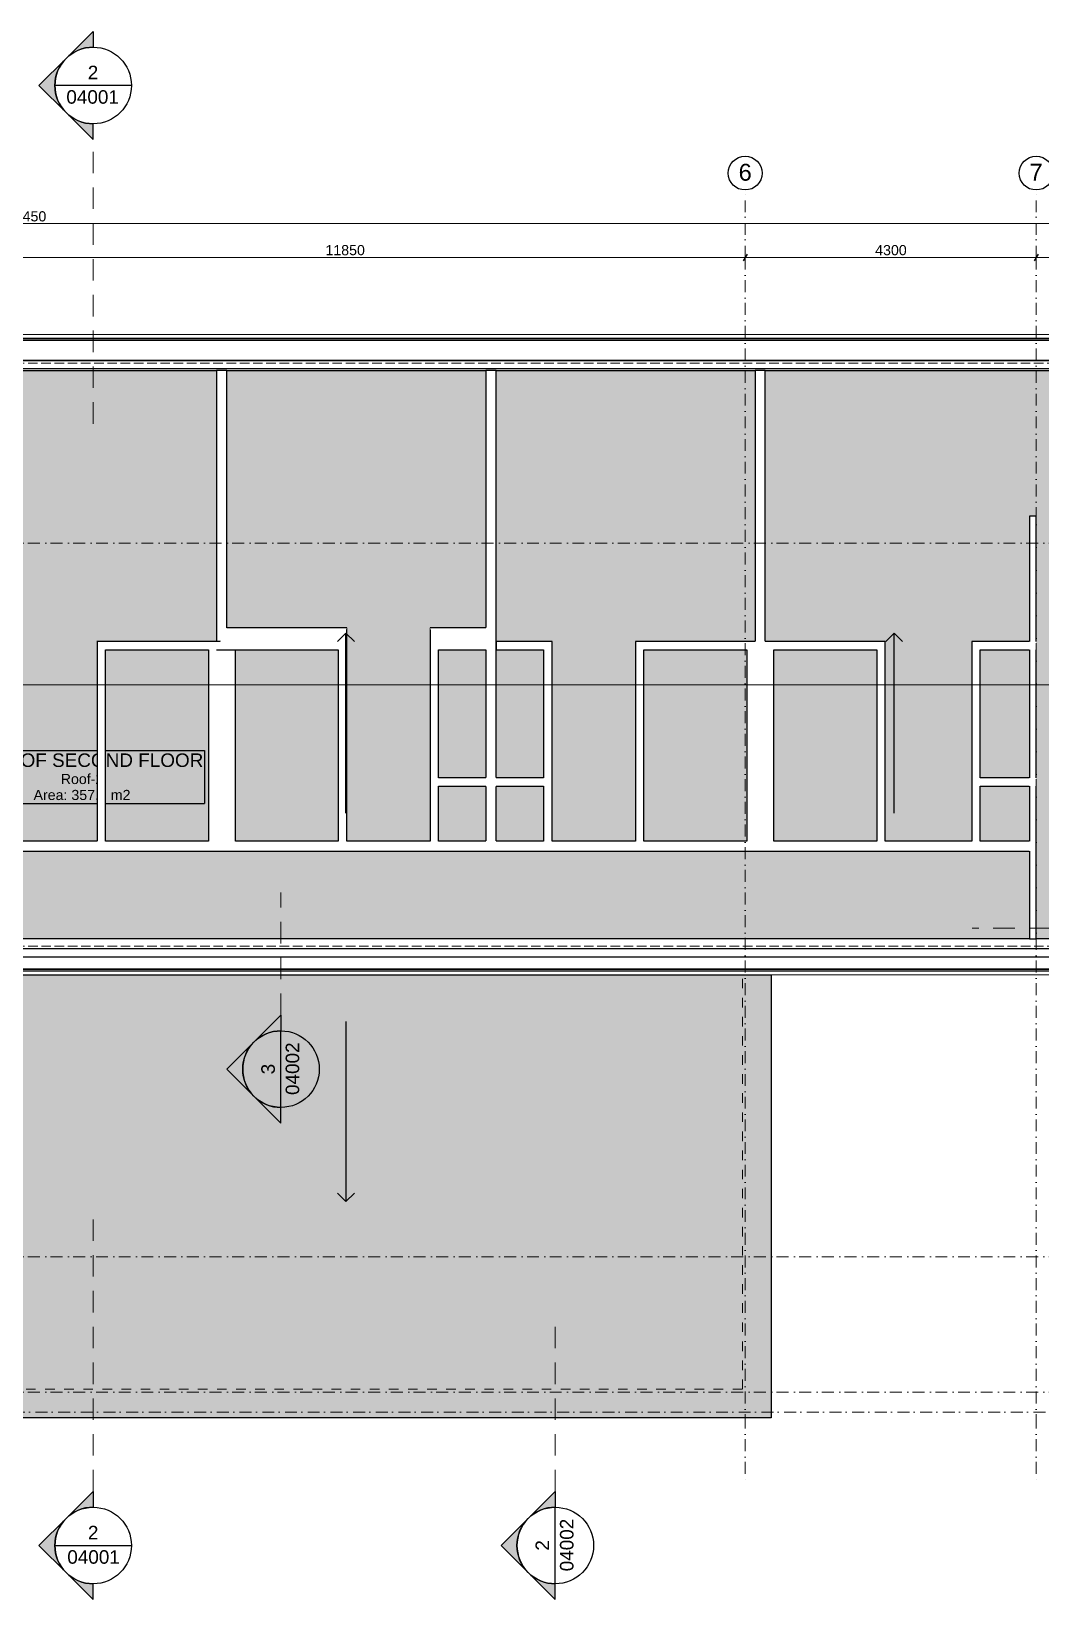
# Model space of a CAD drawing. Header units: millimetres. Extents: x -6231 to 41555, y -4611 to 21681.
# Drawn here: x 17501 to 32416, y -3069 to 20115 of the extents above; entities that cross this region are included whole.
import ezdxf
from ezdxf.enums import TextEntityAlignment as Align

# ---------------------------------------------------------------- set-up
doc = ezdxf.new("R2010")
doc.units = ezdxf.units.MM
doc.header["$MEASUREMENT"] = 0
for name, pattern in [('Dashed', [282.222223, 141.111112, -141.111112]), ('Dot & Dashed', [335.138881, 176.388884, -88.194442, 0, -70.555556]), ('Hidden Line', [195.611112, 141.111112, -54.5]), ('Long Dashed', [529.166651, 317.499995, -211.666656]), ('Wipeout_Contour', [1000, 0, -1000])]:
    doc.linetypes.add(name, pattern=pattern)
for name, color, linetype in [('A-Ee_40_20-M_GeneralFFAndEInternalFixed', 7, 'Continuous'), ('A-Zz_20_10_90-T_TextRoof', 7, 'Continuous'), ('A-Zz_60_50_80-P_MarkerSection', 7, 'Continuous'), ('A-Zz_60_50_80-P_MarkerSectionStairs', 7, 'Continuous'), ('NewA-Ee_25_10-M_WallsExternal', 7, 'Continuous'), ('NewA-Ee_25_10-M_WallsInternal', 7, 'Continuous'), ('NewA-Ee_30_10-M_Roofs', 7, 'Continuous'), ('NewA-SL-M_SpacesExternal', 7, 'Continuous'), ('NewA-Zz_20_20-D_DimensionGrid', 7, 'Continuous'), ('NewA-Zz_35_40_80-M_GridStructural', 7, 'Continuous'), ('NewA-Zz_60_50_90-P_VoidOpening', 7, 'Continuous')]:
    doc.layers.add(name, color=color, linetype=linetype)
doc.styles.add('GENERATED_STYLE_1', font='')
doc.styles.get('GENERATED_STYLE_1').set_extended_font_data('Arial')
doc.dimstyles.new('GENERATED_STYLE__2', dxfattribs={"dimtxt": 150, "dimasz": 76, "dimexe": 0.18, "dimexo": 300, "dimgap": 0.09, "dimtad": 1, "dimtih": 1, "dimtoh": 1, "dimdec": 0, "dimzin": 0, "dimdsep": 46, "dimtxsty": 'GENERATED_STYLE_1', "dimblk": 'ARROWHEAD_2', "dimblk1": 'ARROWHEAD_2', "dimblk2": 'ARROWHEAD_2', "dimcen": 0.09, "dimclrd": 6, "dimclre": 6, "dimclrt": 7, "dimazin": 0, "dimtfac": 1, "dimtdec": 4, "dimtmove": 0, "dimatfit": 3, "dimfxl": 0, "dimtolj": 1, "dimtzin": 0, "dimarcsym": 0})

# ---------------------------------------------------------------- blocks, each defined once
blk = doc.blocks.new('ROOF OF SECOND FLOOR_Roof-2_1_1', base_point=(18250, 9133))
at = {"layer": 'NewA-SL-M_SpacesExternal', "color": 253, "linetype": 'Continuous', "lineweight": 13}
for p, q in [((35233, 15633), (-383, 15633)), ((6033, 6167), (35233, 6167))]:
    blk.add_line(p, q, dxfattribs=at)
at = {"layer": 'NewA-SL-M_SpacesExternal', "linetype": 'Continuous'}
for p, q in [((16439, 9486), (20060, 9486)), ((20060, 9486), (20060, 9172)), ((20060, 9172), (20060, 8936)), ((20060, 8936), (20060, 8701)), ((16439, 8701), (20060, 8701))]:
    blk.add_line(p, q, dxfattribs=at)
at = {"layer": 'NewA-SL-M_SpacesExternal', "color": 5, "lineweight": 70, "style": 'GENERATED_STYLE_1'}
for tag, height, p in [('ROOM_NAME', 200, (18250, 9441)), ('ROOM_NUMBER', 150, (18250, 9138)), ('adj_text', 150, (18250, 8902))]:
    blk.add_attdef(tag, text='', height=height, dxfattribs=at).set_placement(p, align=Align.TOP_CENTER)
blk = doc.blocks.new('Wall_1_1', base_point=(0, 15250))
at = {"color": 254, "linetype": 'Wipeout_Contour', "lineweight": 0, "ltscale": 105923.604133}
blk.add_wipeout([(150, 15100), (34700, 15100), (34716, 15116), (134, 15116)], dxfattribs=at).dxf.layer = 'NewA-Ee_25_10-M_WallsExternal'
at = {"color": 254, "linetype": 'Wipeout_Contour', "lineweight": 0, "ltscale": 106108.098113}
blk.add_wipeout([(134, 15116), (34716, 15116), (34780, 15180), (70, 15180)], dxfattribs=at).dxf.layer = 'NewA-Ee_25_10-M_WallsExternal'
at = {"color": 254, "linetype": 'Wipeout_Contour', "lineweight": 0, "ltscale": 106417.647452}
blk.add_wipeout([(70, 15180), (34780, 15180), (34850, 15250), (0, 15250)], dxfattribs=at).dxf.layer = 'NewA-Ee_25_10-M_WallsExternal'
at = {"layer": 'NewA-Ee_25_10-M_WallsExternal', "linetype": 'Continuous', "flags": 128}
blk.add_lwpolyline([(150, 15100), (34700, 15100)], dxfattribs=at)
at = {"color": 254, "linetype": 'Wipeout_Contour', "lineweight": 0, "ltscale": 107278.940045}
blk.add_wipeout([(0, 15250), (34850, 15250), (35150, 15550), (-300, 15550)], dxfattribs=at).dxf.layer = 'NewA-Ee_25_10-M_WallsExternal'
at = {"color": 254, "linetype": 'Wipeout_Contour', "lineweight": 0, "ltscale": 108046.669458}
blk.add_wipeout([(-305, 15555), (35155, 15555), (35175, 15575), (-325, 15575)], dxfattribs=at).dxf.layer = 'NewA-Ee_25_10-M_WallsExternal'
at = {"layer": 'NewA-Ee_25_10-M_WallsExternal', "linetype": 'Continuous'}
for p, q in [((-305, 15555), (35155, 15555)), ((-300, 15550), (35150, 15550))]:
    blk.add_line(p, q, dxfattribs=at)
at = {"layer": 'NewA-Ee_25_10-M_WallsExternal', "linetype": 'Continuous', "flags": 128}
blk.add_lwpolyline([(35175, 15575), (-325, 15575)], dxfattribs=at)
blk = doc.blocks.new('Wall_4_1', base_point=(34850, 6550))
at = {"color": 254, "linetype": 'Wipeout_Contour', "lineweight": 0, "ltscale": 88038.710944}
blk.add_wipeout([(5516, 6684), (34716, 6684), (34700, 6700), (5516, 6700)], dxfattribs=at).dxf.layer = 'NewA-Ee_25_10-M_WallsExternal'
at = {"color": 254, "linetype": 'Wipeout_Contour', "lineweight": 0, "ltscale": 88121.94905}
blk.add_wipeout([(5580, 6620), (34780, 6620), (34716, 6684), (5580, 6684)], dxfattribs=at).dxf.layer = 'NewA-Ee_25_10-M_WallsExternal'
at = {"color": 254, "linetype": 'Wipeout_Contour', "lineweight": 0, "ltscale": 88217.434659}
blk.add_wipeout([(5650, 6550), (34850, 6550), (34780, 6620), (5650, 6620)], dxfattribs=at).dxf.layer = 'NewA-Ee_25_10-M_WallsExternal'
at = {"layer": 'NewA-Ee_25_10-M_WallsExternal', "linetype": 'Continuous', "flags": 128}
blk.add_lwpolyline([(34700, 6700), (5500, 6700)], dxfattribs=at)
at = {"color": 254, "linetype": 'Wipeout_Contour', "lineweight": 0, "ltscale": 88673.26166}
blk.add_wipeout([(5975, 6250), (35150, 6250), (34850, 6550), (5975, 6550)], dxfattribs=at).dxf.layer = 'NewA-Ee_25_10-M_WallsExternal'
at = {"color": 254, "linetype": 'Wipeout_Contour', "lineweight": 0, "ltscale": 88697.733038}
blk.add_wipeout([(5975, 6225), (35175, 6225), (35155, 6245), (5975, 6245)], dxfattribs=at).dxf.layer = 'NewA-Ee_25_10-M_WallsExternal'
at = {"layer": 'NewA-Ee_25_10-M_WallsExternal', "linetype": 'Continuous'}
for p, q in [((35150, 6250), (5955, 6250)), ((35155, 6245), (5975, 6245))]:
    blk.add_line(p, q, dxfattribs=at)
at = {"layer": 'NewA-Ee_25_10-M_WallsExternal', "linetype": 'Continuous', "flags": 128}
blk.add_lwpolyline([(5975, 6225), (35175, 6225)], dxfattribs=at)
blk = doc.blocks.new('Wall_5_1', base_point=(0, 15250))
at = {"color": 254, "linetype": 'Wipeout_Contour', "lineweight": 0, "ltscale": 107001.858473}
blk.add_wipeout([(0, 15250), (34850, 15250), (34850, 15550), (0, 15550)], dxfattribs=at).dxf.layer = 'NewA-Ee_25_10-M_WallsExternal'
at = {"layer": 'NewA-Ee_25_10-M_WallsExternal', "linetype": 'Continuous', "flags": 128}
blk.add_lwpolyline([(0, 15250), (34850, 15250)], dxfattribs=at)
at = {"color": 254, "linetype": 'Wipeout_Contour', "lineweight": 0, "ltscale": 107464.894087}
blk.add_wipeout([(0, 15555), (34850, 15555), (34850, 15575), (0, 15575)], dxfattribs=at).dxf.layer = 'NewA-Ee_25_10-M_WallsExternal'
at = {"layer": 'NewA-Ee_25_10-M_WallsExternal', "linetype": 'Continuous'}
for p, q in [((0, 15555), (34850, 15555)), ((0, 15550), (34850, 15550))]:
    blk.add_line(p, q, dxfattribs=at)
at = {"layer": 'NewA-Ee_25_10-M_WallsExternal', "linetype": 'Continuous', "flags": 128}
blk.add_lwpolyline([(34850, 15575), (0, 15575)], dxfattribs=at)
blk = doc.blocks.new('Wall_7_1', base_point=(34850, 6550))
at = {"color": 254, "linetype": 'Wipeout_Contour', "lineweight": 0, "ltscale": 87940.978713}
blk.add_wipeout([(34850, 6550), (5650, 6550), (5650, 6250), (34850, 6250)], dxfattribs=at).dxf.layer = 'NewA-Ee_25_10-M_WallsExternal'
at = {"layer": 'NewA-Ee_25_10-M_WallsExternal', "linetype": 'Continuous', "flags": 128}
blk.add_lwpolyline([(34850, 6550), (5650, 6550)], dxfattribs=at)
at = {"color": 254, "linetype": 'Wipeout_Contour', "lineweight": 0, "ltscale": 87634.693812}
blk.add_wipeout([(34850, 6245), (5650, 6245), (5650, 6225), (34850, 6225)], dxfattribs=at).dxf.layer = 'NewA-Ee_25_10-M_WallsExternal'
at = {"layer": 'NewA-Ee_25_10-M_WallsExternal', "linetype": 'Continuous'}
for p, q in [((34850, 6250), (5650, 6250)), ((34850, 6245), (5650, 6245))]:
    blk.add_line(p, q, dxfattribs=at)
at = {"layer": 'NewA-Ee_25_10-M_WallsExternal', "linetype": 'Continuous', "flags": 128}
blk.add_lwpolyline([(5975, 6225), (34850, 6225)], dxfattribs=at)
blk = doc.blocks.new('Wall_17_1', base_point=(28197, 15100))
at = {"color": 254, "linetype": 'Wipeout_Contour', "lineweight": 0, "ltscale": 124846.516655}
blk.add_wipeout([(28197, 15100), (28197, 11096), (28347, 11096), (28347, 15100)], dxfattribs=at).dxf.layer = 'NewA-Ee_25_10-M_WallsInternal'
at = {"layer": 'NewA-Ee_25_10-M_WallsInternal', "linetype": 'Continuous', "flags": 128}
for points in [[(28197, 15100), (28197, 11096)], [(28347, 15100), (28197, 15100)], [(28347, 11096), (28347, 15100)]]:
    blk.add_lwpolyline(points, dxfattribs=at)
blk = doc.blocks.new('Wall_18_1', base_point=(24219, 15100))
at = {"color": 254, "linetype": 'Wipeout_Contour', "lineweight": 0, "ltscale": 110793.516994}
blk.add_wipeout([(24219, 11298), (24369, 11298), (24369, 15100), (24219, 15100)], dxfattribs=at).dxf.layer = 'NewA-Ee_25_10-M_WallsInternal'
at = {"color": 254, "linetype": 'Wipeout_Contour', "lineweight": 0, "ltscale": 105185.795512}
blk.add_wipeout([(24219, 9081), (24369, 9081), (24369, 10973), (24219, 10973)], dxfattribs=at).dxf.layer = 'NewA-Ee_25_10-M_WallsInternal'
at = {"color": 254, "linetype": 'Wipeout_Contour', "lineweight": 0, "ltscale": 103031.058949}
blk.add_wipeout([(24219, 8145), (24369, 8145), (24369, 8956), (24219, 8956)], dxfattribs=at).dxf.layer = 'NewA-Ee_25_10-M_WallsInternal'
at = {"layer": 'NewA-Ee_25_10-M_WallsInternal', "linetype": 'Continuous', "flags": 128}
for points in [[(24219, 15100), (24219, 11298)], [(24369, 15100), (24219, 15100)], [(24369, 11298), (24369, 15100)], [(24219, 10973), (24219, 9081)], [(24369, 9081), (24369, 10973)], [(24219, 8956), (24219, 8145)], [(24369, 8145), (24369, 8956)]]:
    blk.add_lwpolyline(points, dxfattribs=at)
blk = doc.blocks.new('Wall_19_1', base_point=(20239, 15100))
at = {"color": 254, "linetype": 'Wipeout_Contour', "lineweight": 0, "ltscale": 96954.514299}
blk.add_wipeout([(20239, 15100), (20239, 10973), (20389, 11298), (20389, 15100)], dxfattribs=at).dxf.layer = 'NewA-Ee_25_10-M_WallsInternal'
at = {"layer": 'NewA-Ee_25_10-M_WallsInternal', "linetype": 'Continuous', "flags": 128}
for points in [[(20239, 15100), (20239, 10973)], [(20389, 15100), (20239, 15100)], [(20389, 11298), (20389, 15100)]]:
    blk.add_lwpolyline(points, dxfattribs=at)
blk = doc.blocks.new('Wall_23_1', base_point=(3974, 7995))
at = {"color": 254, "linetype": 'Wipeout_Contour', "lineweight": 0, "ltscale": 84546.416889}
blk.add_wipeout([(3974, 7995), (32250, 7995), (32250, 8145), (4124, 8145)], dxfattribs=at).dxf.layer = 'NewA-Ee_25_10-M_WallsInternal'
at = {"layer": 'NewA-Ee_25_10-M_WallsInternal', "linetype": 'Continuous', "flags": 128}
for points in [[(18471, 8145), (17238, 8145)], [(20117, 8145), (18596, 8145)], [(22037, 8145), (20517, 8145)], [(23393, 8145), (22162, 8145)], [(24219, 8145), (23518, 8145)], [(25071, 8145), (24369, 8145)], [(26429, 8145), (25196, 8145)], [(28074, 8145), (26554, 8145)], [(29995, 8145), (28474, 8145)], [(31398, 8145), (30120, 8145)], [(32250, 8145), (31523, 8145)], [(3974, 7995), (32250, 7995)]]:
    blk.add_lwpolyline(points, dxfattribs=at)
blk = doc.blocks.new('Wall_24_1', base_point=(32350, 11096))
at = {"color": 254, "linetype": 'Wipeout_Contour', "lineweight": 0, "ltscale": 134848.549989}
blk.add_wipeout([(31398, 11096), (31523, 10971), (32250, 10971), (32250, 11096)], dxfattribs=at).dxf.layer = 'NewA-Ee_25_10-M_WallsInternal'
at = {"layer": 'NewA-Ee_25_10-M_WallsInternal', "linetype": 'Continuous', "flags": 128}
for points in [[(32250, 11096), (31398, 11096)], [(31523, 10971), (32250, 10971)]]:
    blk.add_lwpolyline(points, dxfattribs=at)
blk = doc.blocks.new('Wall_25_1', base_point=(30120, 11096))
at = {"color": 254, "linetype": 'Wipeout_Contour', "lineweight": 0, "ltscale": 121432.59203}
blk.add_wipeout([(30120, 11096), (26429, 11096), (26554, 10971), (29995, 10971)], dxfattribs=at).dxf.layer = 'NewA-Ee_25_10-M_WallsInternal'
at = {"layer": 'NewA-Ee_25_10-M_WallsInternal', "linetype": 'Continuous', "flags": 128}
for points in [[(28197, 11096), (26429, 11096)], [(26554, 10971), (28074, 10971)], [(30120, 11096), (28347, 11096)], [(28474, 10971), (29995, 10971)]]:
    blk.add_lwpolyline(points, dxfattribs=at)
blk = doc.blocks.new('Wall_26_1', base_point=(25196, 11096))
at = {"color": 254, "linetype": 'Wipeout_Contour', "lineweight": 0, "ltscale": 108398.469222}
blk.add_wipeout([(25196, 11096), (24369, 11096), (24369, 10971), (25071, 10971)], dxfattribs=at).dxf.layer = 'NewA-Ee_25_10-M_WallsInternal'
at = {"layer": 'NewA-Ee_25_10-M_WallsInternal', "linetype": 'Continuous', "flags": 128}
for points in [[(25196, 11096), (24369, 11096)], [(24369, 11096), (24369, 10971)], [(24369, 10971), (25071, 10971)]]:
    blk.add_lwpolyline(points, dxfattribs=at)
blk = doc.blocks.new('Wall_27_1', base_point=(20517, 11096))
at = {"color": 254, "linetype": 'Wipeout_Contour', "lineweight": 0, "ltscale": 89378.64204}
blk.add_wipeout([(20517, 11096), (18471, 11096), (18596, 10971), (20117, 10971)], dxfattribs=at).dxf.layer = 'NewA-Ee_25_10-M_WallsInternal'
at = {"layer": 'NewA-Ee_25_10-M_WallsInternal', "linetype": 'Continuous', "flags": 128}
for points in [[(20517, 11096), (18471, 11096)], [(18596, 10971), (20117, 10971)]]:
    blk.add_lwpolyline(points, dxfattribs=at)
blk = doc.blocks.new('Wall_42_1', base_point=(18471, 11096))
at = {"color": 254, "linetype": 'Wipeout_Contour', "lineweight": 0, "ltscale": 83629.222248}
blk.add_wipeout([(18471, 11096), (18471, 8145), (18596, 8145), (18596, 10971)], dxfattribs=at).dxf.layer = 'NewA-Ee_25_10-M_WallsInternal'
at = {"layer": 'NewA-Ee_25_10-M_WallsInternal', "linetype": 'Continuous', "flags": 128}
for points in [[(18471, 11096), (18471, 8145)], [(18596, 8145), (18596, 10971)]]:
    blk.add_lwpolyline(points, dxfattribs=at)
blk = doc.blocks.new('Wall_43_1', base_point=(22162, 11298))
at = {"color": 254, "linetype": 'Wipeout_Contour', "lineweight": 0, "ltscale": 96597.332062}
blk.add_wipeout([(22037, 10973), (22037, 8145), (22162, 8145), (22162, 11298)], dxfattribs=at).dxf.layer = 'NewA-Ee_25_10-M_WallsInternal'
at = {"layer": 'NewA-Ee_25_10-M_WallsInternal', "linetype": 'Continuous', "flags": 128}
for points in [[(22162, 8145), (22162, 11298)], [(22037, 10973), (22037, 8145)]]:
    blk.add_lwpolyline(points, dxfattribs=at)
blk = doc.blocks.new('Wall_44_1', base_point=(23393, 11298))
at = {"color": 254, "linetype": 'Wipeout_Contour', "lineweight": 0, "ltscale": 101589.001743}
blk.add_wipeout([(23393, 11298), (23393, 8145), (23518, 8145), (23518, 10973)], dxfattribs=at).dxf.layer = 'NewA-Ee_25_10-M_WallsInternal'
at = {"layer": 'NewA-Ee_25_10-M_WallsInternal', "linetype": 'Continuous', "flags": 128}
for points in [[(23393, 11298), (23393, 8145)], [(23518, 9081), (23518, 10973)], [(23518, 8145), (23518, 8956)]]:
    blk.add_lwpolyline(points, dxfattribs=at)
blk = doc.blocks.new('Wall_45_1', base_point=(25196, 11096))
at = {"color": 254, "linetype": 'Wipeout_Contour', "lineweight": 0, "ltscale": 107736.886709}
blk.add_wipeout([(25071, 10971), (25071, 8145), (25196, 8145), (25196, 11096)], dxfattribs=at).dxf.layer = 'NewA-Ee_25_10-M_WallsInternal'
at = {"layer": 'NewA-Ee_25_10-M_WallsInternal', "linetype": 'Continuous', "flags": 128}
for points in [[(25071, 10971), (25071, 9081)], [(25196, 8145), (25196, 11096)], [(25071, 8956), (25071, 8145)]]:
    blk.add_lwpolyline(points, dxfattribs=at)
blk = doc.blocks.new('Wall_46_1', base_point=(26429, 11096))
at = {"color": 254, "linetype": 'Wipeout_Contour', "lineweight": 0, "ltscale": 112827.390659}
blk.add_wipeout([(26429, 11096), (26429, 8145), (26554, 8145), (26554, 10971)], dxfattribs=at).dxf.layer = 'NewA-Ee_25_10-M_WallsInternal'
at = {"layer": 'NewA-Ee_25_10-M_WallsInternal', "linetype": 'Continuous', "flags": 128}
for points in [[(26429, 11096), (26429, 8145)], [(26554, 8145), (26554, 10971)]]:
    blk.add_lwpolyline(points, dxfattribs=at)
blk = doc.blocks.new('Wall_47_1', base_point=(23393, 9081))
at = {"color": 254, "linetype": 'Wipeout_Contour', "lineweight": 0, "ltscale": 103662.559254}
blk.add_wipeout([(23518, 8956), (25071, 8956), (25071, 9081), (23518, 9081)], dxfattribs=at).dxf.layer = 'NewA-Ee_25_10-M_WallsInternal'
at = {"layer": 'NewA-Ee_25_10-M_WallsInternal', "linetype": 'Continuous', "flags": 128}
for points in [[(24219, 9081), (23518, 9081)], [(25071, 9081), (24369, 9081)], [(23518, 8956), (24219, 8956)], [(24369, 8956), (25071, 8956)]]:
    blk.add_lwpolyline(points, dxfattribs=at)
blk = doc.blocks.new('Wall_48_1', base_point=(30120, 11096))
at = {"color": 254, "linetype": 'Wipeout_Contour', "lineweight": 0, "ltscale": 126319.228508}
blk.add_wipeout([(29995, 10971), (29995, 8145), (30120, 8145), (30120, 11096)], dxfattribs=at).dxf.layer = 'NewA-Ee_25_10-M_WallsInternal'
at = {"layer": 'NewA-Ee_25_10-M_WallsInternal', "linetype": 'Continuous', "flags": 128}
for points in [[(29995, 10971), (29995, 8145)], [(30120, 8145), (30120, 11096)]]:
    blk.add_lwpolyline(points, dxfattribs=at)
blk = doc.blocks.new('Wall_49_1', base_point=(31398, 11096))
at = {"color": 254, "linetype": 'Wipeout_Contour', "lineweight": 0, "ltscale": 131672.762166}
blk.add_wipeout([(31398, 11096), (31398, 8145), (31523, 8145), (31523, 10971)], dxfattribs=at).dxf.layer = 'NewA-Ee_25_10-M_WallsInternal'
at = {"layer": 'NewA-Ee_25_10-M_WallsInternal', "linetype": 'Continuous', "flags": 128}
for points in [[(31398, 11096), (31398, 8145)], [(31523, 9081), (31523, 10971)], [(31523, 8145), (31523, 8956)]]:
    blk.add_lwpolyline(points, dxfattribs=at)
blk = doc.blocks.new('Wall_50_1', base_point=(31398, 9081))
at = {"color": 254, "linetype": 'Wipeout_Contour', "lineweight": 0, "ltscale": 132549.210433}
blk.add_wipeout([(31523, 9081), (31523, 8956), (32250, 8956), (32250, 9081)], dxfattribs=at).dxf.layer = 'NewA-Ee_25_10-M_WallsInternal'
at = {"layer": 'NewA-Ee_25_10-M_WallsInternal', "linetype": 'Continuous', "flags": 128}
for points in [[(32250, 9081), (31523, 9081)], [(31523, 8956), (32250, 8956)]]:
    blk.add_lwpolyline(points, dxfattribs=at)
blk = doc.blocks.new('Wall_51_1', base_point=(32250, 6550))
at = {"color": 254, "linetype": 'Wipeout_Contour', "lineweight": 0, "ltscale": 135572.11185}
blk.add_wipeout([(32350, 6700), (32350, 12948), (32250, 12948), (32250, 6700)], dxfattribs=at).dxf.layer = 'NewA-Ee_25_10-M_WallsInternal'
at = {"layer": 'NewA-Ee_25_10-M_WallsInternal', "linetype": 'Continuous', "flags": 128}
for points in [[(32350, 12948), (32250, 12948)], [(32250, 12948), (32250, 11096)], [(32350, 11096), (32350, 12948)], [(32250, 10971), (32250, 9081)], [(32350, 9081), (32350, 10971)], [(32250, 8956), (32250, 8145)], [(32350, 6700), (32350, 8956)], [(32250, 7995), (32250, 6700)], [(32250, 6700), (32350, 6700)]]:
    blk.add_lwpolyline(points, dxfattribs=at)
blk = doc.blocks.new('Wall_61_1', base_point=(28474, 11096))
at = {"color": 254, "linetype": 'Wipeout_Contour', "lineweight": 0, "ltscale": 119505.938182}
blk.add_wipeout([(28074, 10971), (28074, 8145), (28474, 8145), (28474, 10971)], dxfattribs=at).dxf.layer = 'NewA-Ee_25_10-M_WallsInternal'
at = {"layer": 'NewA-Ee_25_10-M_WallsInternal', "linetype": 'Continuous', "flags": 128}
for points in [[(28074, 10971), (28074, 8145)], [(28474, 8145), (28474, 10971)]]:
    blk.add_lwpolyline(points, dxfattribs=at)
blk = doc.blocks.new('Wall_62_1', base_point=(20517, 11096))
at = {"color": 254, "linetype": 'Wipeout_Contour', "lineweight": 0, "ltscale": 90016.097615}
blk.add_wipeout([(20117, 10971), (20117, 8145), (20517, 8145), (20517, 11096)], dxfattribs=at).dxf.layer = 'NewA-Ee_25_10-M_WallsInternal'
at = {"layer": 'NewA-Ee_25_10-M_WallsInternal', "linetype": 'Continuous', "flags": 128}
for points in [[(20117, 10971), (20117, 8145)], [(20517, 8145), (20517, 11096)]]:
    blk.add_lwpolyline(points, dxfattribs=at)
blk = doc.blocks.new('Wall_63_1', base_point=(20239, 11298))
at = {"color": 254, "linetype": 'Wipeout_Contour', "lineweight": 0, "ltscale": 95824.317651}
blk.add_wipeout([(20239, 10973), (22037, 10973), (22162, 11298), (20389, 11298)], dxfattribs=at).dxf.layer = 'NewA-Ee_25_10-M_WallsInternal'
at = {"layer": 'NewA-Ee_25_10-M_WallsInternal', "linetype": 'Continuous', "flags": 128}
for points in [[(22162, 11298), (20389, 11298)], [(20239, 10973), (22037, 10973)]]:
    blk.add_lwpolyline(points, dxfattribs=at)
blk = doc.blocks.new('Wall_64_1', base_point=(23393, 11298))
at = {"color": 254, "linetype": 'Wipeout_Contour', "lineweight": 0, "ltscale": 105515.788102}
blk.add_wipeout([(23518, 10973), (24369, 10973), (24369, 11298), (23393, 11298)], dxfattribs=at).dxf.layer = 'NewA-Ee_25_10-M_WallsInternal'
at = {"layer": 'NewA-Ee_25_10-M_WallsInternal', "linetype": 'Continuous', "flags": 128}
for points in [[(24219, 11298), (23393, 11298)], [(24369, 10973), (24369, 11298)], [(23518, 10973), (24219, 10973)]]:
    blk.add_lwpolyline(points, dxfattribs=at)
blk = doc.blocks.new('Standard grid marker')
at = {"layer": 'NewA-Zz_35_40_80-M_GridStructural', "color": 6, "linetype": 'Dot & Dashed', "lineweight": 13}
for p, q in [((1000, 0), (18131, 0)), ((18131, 0), (19131, 0)), ((1000, 0), (0, 0))]:
    blk.add_line(p, q, dxfattribs=at)
at = {"layer": 'NewA-Zz_35_40_80-M_GridStructural', "linetype": 'Continuous'}
blk.add_circle((-250, 0), 250, dxfattribs=at)
at = {"layer": 'NewA-Zz_35_40_80-M_GridStructural', "color": 6, "linetype": 'Dot & Dashed', "lineweight": 13}
blk.add_point((1000, 0), dxfattribs=at)
blk.add_point((1000, 0), dxfattribs=at)
at = {"layer": 'NewA-Zz_35_40_80-M_GridStructural', "style": 'GENERATED_STYLE_1'}
blk.add_attdef('AC_MarkerText_1', text='', height=250, rotation=90, dxfattribs=at).set_placement((-250, 14), align=Align.MIDDLE_CENTER)
blk = doc.blocks.new('Standard grid marker_2')
at = {"layer": 'NewA-Zz_35_40_80-M_GridStructural', "color": 6, "linetype": 'Dot & Dashed', "lineweight": 13}
blk.add_line((1000, 0), (40176, 0), dxfattribs=at)
at = {"layer": 'NewA-Zz_35_40_80-M_GridStructural', "style": 'GENERATED_STYLE_1'}
blk.add_attdef('AC_MarkerText_1', text='', height=250, dxfattribs=at).set_placement((41426, 14), align=Align.MIDDLE_CENTER)
blk = doc.blocks.new('Standard grid marker_4')
at = {"layer": 'NewA-Zz_35_40_80-M_GridStructural', "color": 6, "linetype": 'Dot & Dashed', "lineweight": 13}
blk.add_line((1000, 0), (40176, 0), dxfattribs=at)
blk = doc.blocks.new('Beam_2_1', base_point=(0, 15250))
at = {"layer": 'NewA-Ee_25_10-M_WallsExternal', "color": 6, "linetype": 'Hidden Line', "lineweight": 13}
for p, q in [((-383, 15633), (35233, 15633)), ((42, 15208), (34808, 15208))]:
    blk.add_line(p, q, dxfattribs=at)
at = {"layer": 'NewA-Ee_25_10-M_WallsExternal', "color": 251, "linetype": 'Dot & Dashed', "lineweight": 13}
blk.add_line((0, 15250), (34850, 15250), dxfattribs=at)
blk = doc.blocks.new('Beam_4_1', base_point=(34850, 6550))
at = {"layer": 'NewA-Ee_25_10-M_WallsExternal', "color": 6, "linetype": 'Hidden Line', "lineweight": 13}
for p, q in [((34808, 6592), (5975, 6592)), ((35233, 6167), (5975, 6167))]:
    blk.add_line(p, q, dxfattribs=at)
at = {"layer": 'NewA-Ee_25_10-M_WallsExternal', "color": 251, "linetype": 'Dot & Dashed', "lineweight": 13}
blk.add_line((34850, 6550), (5975, 6550), dxfattribs=at)
blk = doc.blocks.new('Beam_9_1', base_point=(34850, 6550))
at = {"layer": 'NewA-Ee_30_10-M_Roofs', "linetype": 'Continuous'}
for p, q in [((34850, 15250), (0, 15250)), ((34850, 6550), (0, 6550))]:
    blk.add_line(p, q, dxfattribs=at)
at = {"layer": 'NewA-Ee_30_10-M_Roofs', "color": 251, "linetype": 'Dot & Dashed', "lineweight": 13}
blk.add_line((34850, 6550), (0, 6550), dxfattribs=at)
blk = doc.blocks.new('Line_3_1', base_point=(22150, 5478))
at = {"layer": 'A-Zz_20_10_90-T_TextRoof', "linetype": 'Continuous'}
for p, q in [((22150, 5478), (22150, 2815)), ((22150, 2815), (22025, 2940)), ((22150, 2815), (22275, 2940))]:
    blk.add_line(p, q, dxfattribs=at)
blk = doc.blocks.new('Line_4_1', base_point=(22150, 8556))
at = {"layer": 'A-Zz_20_10_90-T_TextRoof', "linetype": 'Continuous'}
for p, q in [((22150, 11219), (22025, 11094)), ((22150, 8556), (22150, 11219)), ((22150, 11219), (22275, 11094))]:
    blk.add_line(p, q, dxfattribs=at)
blk = doc.blocks.new('Line_5_1', base_point=(30251, 8556))
at = {"layer": 'A-Zz_20_10_90-T_TextRoof', "linetype": 'Continuous'}
for p, q in [((30251, 11219), (30126, 11094)), ((30251, 8556), (30251, 11219)), ((30251, 11219), (30376, 11094))]:
    blk.add_line(p, q, dxfattribs=at)
blk = doc.blocks.new('*D147')
at = {"layer": 'NewA-Zz_20_20-D_DimensionGrid', "color": 6, "linetype": 'Continuous', "lineweight": 13}
for p, q in [((-349, 17274), (-300, 17274)), ((-300, 17199), (-300, 17349)), ((-300, 17274), (35150, 17274)), ((35150, 17199), (35150, 17349)), ((35150, 17274), (35199, 17274))]:
    blk.add_line(p, q, dxfattribs=at)
at = {"layer": 'NewA-Zz_20_20-D_DimensionGrid', "linetype": 'Continuous'}
for p, q in [((-271, 17324), (-329, 17224)), ((35121, 17224), (35179, 17324))]:
    blk.add_line(p, q, dxfattribs=at)
at = {"layer": 'NewA-Zz_20_20-D_DimensionGrid', "insert": (17139, 17304), "char_height": 150, "attachment_point": 7, "style": 'GENERATED_STYLE_1'}
blk.add_mtext('\\A1;{\\fArial|b0|i0|c0|p34;35450}', dxfattribs=at)
blk = doc.blocks.new('ARROWHEAD_2')
at = {"color": 0, "linetype": 'Continuous', "lineweight": 0}
for p, q in [((0, 0), (-1, 0)), ((-0.38, -0.66), (0.38, 0.66))]:
    blk.add_line(p, q, dxfattribs=at)
blk = doc.blocks.new('*D153')
at = {"layer": 'NewA-Zz_20_20-D_DimensionGrid', "linetype": 'Continuous'}
for p, q in [((16229, 16824), (16171, 16724)), ((28079, 16824), (28021, 16724))]:
    blk.add_line(p, q, dxfattribs=at)
at = {"layer": 'NewA-Zz_20_20-D_DimensionGrid', "color": 6, "linetype": 'Continuous', "lineweight": 13}
for p, q in [((16200, 16699), (16200, 16849)), ((16200, 16774), (28050, 16774)), ((28050, 16699), (28050, 16849))]:
    blk.add_line(p, q, dxfattribs=at)
at = {"layer": 'NewA-Zz_20_20-D_DimensionGrid', "insert": (21847, 16804), "char_height": 150, "attachment_point": 7, "style": 'GENERATED_STYLE_1'}
blk.add_mtext('\\A1;{\\fArial|b0|i0|c0|p34;11850}', dxfattribs=at)
blk = doc.blocks.new('*D154')
at = {"layer": 'NewA-Zz_20_20-D_DimensionGrid', "linetype": 'Continuous'}
for p, q in [((28079, 16824), (28021, 16724)), ((32379, 16824), (32321, 16724))]:
    blk.add_line(p, q, dxfattribs=at)
at = {"layer": 'NewA-Zz_20_20-D_DimensionGrid', "color": 6, "linetype": 'Continuous', "lineweight": 13}
for p, q in [((28050, 16699), (28050, 16849)), ((28050, 16774), (32350, 16774)), ((32350, 16699), (32350, 16849))]:
    blk.add_line(p, q, dxfattribs=at)
at = {"layer": 'NewA-Zz_20_20-D_DimensionGrid', "insert": (29971, 16804), "char_height": 150, "attachment_point": 7, "style": 'GENERATED_STYLE_1'}
blk.add_mtext('\\A1;{\\fArial|b0|i0|c0|p34;4300}', dxfattribs=at)
blk = doc.blocks.new('*D155')
at = {"layer": 'NewA-Zz_20_20-D_DimensionGrid', "linetype": 'Continuous'}
for p, q in [((32379, 16824), (32321, 16724)), ((34879, 16824), (34821, 16724))]:
    blk.add_line(p, q, dxfattribs=at)
at = {"layer": 'NewA-Zz_20_20-D_DimensionGrid', "color": 6, "linetype": 'Continuous', "lineweight": 13}
for p, q in [((32350, 16699), (32350, 16849)), ((32350, 16774), (34850, 16774)), ((34850, 16699), (34850, 16849))]:
    blk.add_line(p, q, dxfattribs=at)
at = {"layer": 'NewA-Zz_20_20-D_DimensionGrid', "char_height": 150, "attachment_point": 7, "style": 'GENERATED_STYLE_1'}
for s, insert in [('\\A1;{\\fArial|b0|i0|c0|p34;2500}', (33200, 16804)), ('\\A1;{\\fArial|b0|i0|c0|p34;300}', (34478, 16804))]:
    blk.add_mtext(s, dxfattribs=dict(at, insert=insert))
blk = doc.blocks.new('Cutting Plane_3_1', base_point=(21190, 4774))
at = {"layer": 'A-Zz_60_50_80-P_MarkerSection', "linetype": 'Continuous'}
for points in [[(21190, 5574), (21190, 5339, 0.198912), (20790, 5174)], [(20790, 4374, -0.414214), (20790, 5174), (20390, 4774)], [(21190, 3974), (21190, 4208, -0.198912), (20790, 4374)]]:
    blk.add_hatch(color=256, dxfattribs=at).paths.add_polyline_path(points)
at = {"layer": 'A-Zz_60_50_80-P_MarkerSection', "color": 6, "linetype": 'Long Dashed', "lineweight": 13}
blk.add_line((21190, 5574), (21190, 7386), dxfattribs=at)
at = {"layer": 'A-Zz_60_50_80-P_MarkerSection', "linetype": 'Continuous'}
for p, q in [((20790, 5174), (21190, 5574)), ((21190, 5574), (21190, 5339)), ((21190, 4208), (21190, 5339)), ((20790, 5174), (20390, 4774)), ((20390, 4774), (20790, 4374)), ((20790, 4374), (21190, 3974)), ((21190, 3974), (21190, 4208))]:
    blk.add_line(p, q, dxfattribs=at)
blk.add_circle((21190, 4774), 566, dxfattribs=at)
for start, end in [(90, 135), (135, 225), (225, 270)]:
    blk.add_arc((21190, 4774), 566, start, end, dxfattribs=at)
at = {"layer": 'A-Zz_60_50_80-P_MarkerSection', "char_height": 200, "attachment_point": 7, "rotation": 90, "style": 'GENERATED_STYLE_1'}
for s, insert in [('\\A1;{\\fArial|b0|i0|c0|p34;04002}', (21462, 4392)), ('\\A1;{\\fArial|b0|i0|c0|p34;3}', (21102, 4697))]:
    blk.add_mtext(s, dxfattribs=dict(at, insert=insert))
blk = doc.blocks.new('Cutting Plane_5_1', base_point=(25243, -2269))
at = {"layer": 'A-Zz_60_50_80-P_MarkerSection', "linetype": 'Continuous'}
for points in [[(25243, -1469), (25243, -1703, 0.198912), (24843, -1869)], [(24843, -2669, -0.414214), (24843, -1869), (24443, -2269)], [(25243, -3069), (25243, -2835, -0.198912), (24843, -2669)]]:
    blk.add_hatch(color=256, dxfattribs=at).paths.add_polyline_path(points)
at = {"layer": 'A-Zz_60_50_80-P_MarkerSection', "color": 6, "linetype": 'Long Dashed', "lineweight": 13}
blk.add_line((25243, -1469), (25243, 1144), dxfattribs=at)
at = {"layer": 'A-Zz_60_50_80-P_MarkerSection', "linetype": 'Continuous'}
for p, q in [((24843, -1869), (25243, -1469)), ((25243, -1469), (25243, -1703)), ((25243, -2835), (25243, -1703)), ((24843, -1869), (24443, -2269)), ((24443, -2269), (24843, -2669)), ((24843, -2669), (25243, -3069)), ((25243, -3069), (25243, -2835))]:
    blk.add_line(p, q, dxfattribs=at)
blk.add_circle((25243, -2269), 566, dxfattribs=at)
for start, end in [(90, 135), (135, 225), (225, 270)]:
    blk.add_arc((25243, -2269), 566, start, end, dxfattribs=at)
at = {"layer": 'A-Zz_60_50_80-P_MarkerSection', "char_height": 200, "attachment_point": 7, "rotation": 90, "style": 'GENERATED_STYLE_1'}
for s, insert in [('\\A1;{\\fArial|b0|i0|c0|p34;04002}', (25515, -2650)), ('\\A1;{\\fArial|b0|i0|c0|p34;2}', (25152, -2345))]:
    blk.add_mtext(s, dxfattribs=dict(at, insert=insert))
blk = doc.blocks.new('Cutting Plane_7_1', base_point=(36537, 6856))
at = {"layer": 'A-Zz_60_50_80-P_MarkerSectionStairs', "linetype": 'Continuous'}
for points in [[(36937, 7256, 0.414214), (36137, 7256), (36537, 7656)], [(35737, 6856), (35972, 6856, -0.198912), (36137, 7256)], [(37337, 6856), (37103, 6856, 0.198912), (36937, 7256)]]:
    blk.add_hatch(color=256, dxfattribs=at).paths.add_polyline_path(points)
for p, q in [((36137, 7256), (36537, 7656)), ((36537, 7656), (36937, 7256)), ((36137, 7256), (35737, 6856)), ((36937, 7256), (37337, 6856)), ((35737, 6856), (35972, 6856)), ((37103, 6856), (35972, 6856)), ((37337, 6856), (37103, 6856))]:
    blk.add_line(p, q, dxfattribs=at)
at = {"layer": 'A-Zz_60_50_80-P_MarkerSectionStairs', "color": 6, "linetype": 'Long Dashed', "lineweight": 13}
blk.add_line((35737, 6856), (31405, 6856), dxfattribs=at)
at = {"layer": 'A-Zz_60_50_80-P_MarkerSectionStairs', "linetype": 'Continuous'}
blk.add_circle((36537, 6856), 566, dxfattribs=at)
for start, end in [(45, 135), (135, 180), (0, 45)]:
    blk.add_arc((36537, 6856), 566, start, end, dxfattribs=at)
at = {"layer": 'A-Zz_60_50_80-P_MarkerSectionStairs', "char_height": 200, "attachment_point": 9, "style": 'GENERATED_STYLE_1'}
for s, insert in [('\\A1;{\\fArial|b0|i0|c0|p34;4}', (36614, 6947)), ('\\A1;{\\fArial|b0|i0|c0|p34;07001}', (36919, 6584))]:
    blk.add_mtext(s, dxfattribs=dict(at, insert=insert))
blk = doc.blocks.new('Cutting Plane_10_1', base_point=(18414, -2269))
at = {"layer": 'A-Zz_60_50_80-P_MarkerSection', "linetype": 'Continuous'}
for points in [[(18414, 20115), (18414, 19881, 0.198912), (18014, 19715)], [(18014, 19715, 0.414214), (18014, 18915), (17614, 19315)], [(18414, 18515), (18414, 18750, -0.198912), (18014, 18915)], [(18414, -1469), (18414, -1703, 0.198912), (18014, -1869)], [(18014, -2669, -0.414214), (18014, -1869), (17614, -2269)], [(18414, -3069), (18414, -2835, -0.198912), (18014, -2669)]]:
    blk.add_hatch(color=256, dxfattribs=at).paths.add_polyline_path(points)
for p, q in [((18014, 19715), (18414, 20115)), ((18414, 20115), (18414, 19881)), ((17614, 19315), (18014, 19715)), ((18014, 18915), (17614, 19315)), ((18979, 19315), (17848, 19315)), ((18014, 18915), (18414, 18515)), ((18414, 18515), (18414, 18750)), ((18014, -1869), (18414, -1469)), ((18414, -1469), (18414, -1703)), ((18014, -1869), (17614, -2269)), ((17614, -2269), (18014, -2669)), ((17848, -2269), (18979, -2269)), ((18014, -2669), (18414, -3069)), ((18414, -3069), (18414, -2835))]:
    blk.add_line(p, q, dxfattribs=at)
at = {"layer": 'A-Zz_60_50_80-P_MarkerSection', "color": 6, "linetype": 'Long Dashed', "lineweight": 13}
for p, q in [((18414, 14315), (18414, 18515)), ((18414, -1469), (18414, 2731))]:
    blk.add_line(p, q, dxfattribs=at)
at = {"layer": 'A-Zz_60_50_80-P_MarkerSection', "linetype": 'Continuous'}
for centre in [(18414, 19315), (18414, -2269)]:
    blk.add_circle(centre, 566, dxfattribs=at)
for centre, start, end in [((18414, 19315), 135, 225), ((18414, 19315), 90, 135), ((18414, 19315), 225, 270), ((18414, -2269), 90, 135), ((18414, -2269), 135, 225), ((18414, -2269), 225, 270)]:
    blk.add_arc(centre, 566, start, end, dxfattribs=at)
at = {"layer": 'A-Zz_60_50_80-P_MarkerSection', "char_height": 200, "style": 'GENERATED_STYLE_1'}
for s, insert, attachment_point in [('\\A1;{\\fArial|b0|i0|c0|p34;2}', (18490, 19407), 9), ('\\A1;{\\fArial|b0|i0|c0|p34;04001}', (18795, 19043), 9), ('\\A1;{\\fArial|b0|i0|c0|p34;2}', (18337, -2178), 7), ('\\A1;{\\fArial|b0|i0|c0|p34;04001}', (18032, -2541), 7)]:
    blk.add_mtext(s, dxfattribs=dict(at, insert=insert, attachment_point=attachment_point))
blk = doc.blocks.new('Beam_11_1', base_point=(34850, 6427))
at = {"layer": 'NewA-Zz_60_50_90-P_VoidOpening', "linetype": 'Continuous'}
for p, q in [((34850, 15127), (0, 15127)), ((34850, 6427), (0, 6427))]:
    blk.add_line(p, q, dxfattribs=at)
at = {"layer": 'NewA-Zz_60_50_90-P_VoidOpening', "color": 251, "linetype": 'Dot & Dashed', "lineweight": 13}
blk.add_line((34850, 6427), (0, 6427), dxfattribs=at)

msp = doc.modelspace()

# ---------------------------------------------------------------- hatches: boundary and pattern name
at = {"layer": 'A-Ee_40_20-M_GeneralFFAndEInternalFixed', "linetype": 'Continuous', "lineweight": 13}
for color, points in [(9, [(150.3, 15099.7), (34699.7, 15099.7), (34699.7, 6700.3), (5499.7, 6700.3), (5499.7, 2150.3), (2050.3, 2150.3), (2050.3, 6700.3), (150.3, 6700.3)]), (254, [(6033.1, 2666.8), (6033.1, 6166.9), (28433.1, 6166.9), (28433.1, -383.1), (16200, -383.1), (16200, -490.1), (7859.9, -490.1), (7859.9, 2666.8)])]:
    msp.add_hatch(color=color, dxfattribs=at).paths.add_polyline_path(points)

# ---------------------------------------------------------------- linework, layer by layer
at = {"layer": 'A-Ee_40_20-M_GeneralFFAndEInternalFixed', "color": 6, "linetype": 'Dashed', "lineweight": 13}
for p, q in [((8391.8, 41.8), (28008.2, 41.8)), ((16200, -383.1), (28433.1, -383.1))]:
    msp.add_line(p, q, dxfattribs=at)
at = {"layer": 'A-Ee_40_20-M_GeneralFFAndEInternalFixed', "linetype": 'Continuous', "flags": 128}
for points in [[(150.3, 15099.7), (34699.7, 15099.7), (34699.7, 6700.3), (5499.7, 6700.3), (5499.7, 2150.3), (2050.3, 2150.3), (2050.3, 6700.3), (150.3, 6700.3)], [(6033.1, 2666.8), (6033.1, 6166.9), (28433.1, 6166.9), (28433.1, -383.1), (16200, -383.1), (16200, -490.1), (7859.9, -490.1), (7859.9, 2666.8)]]:
    msp.add_lwpolyline(points, close=True, dxfattribs=at)

# ---------------------------------------------------------------- block references
at = {"layer": 'A-Zz_20_10_90-T_TextRoof', "linetype": 'Continuous'}
msp.add_blockref('Line_3_1', (22149.9, 5478.2), dxfattribs=at)
at = {"layer": 'A-Zz_60_50_80-P_MarkerSection', "color": 6, "lineweight": 13}
msp.add_blockref('Cutting Plane_5_1', (25243.4, -2269), dxfattribs=at)
at = {"layer": 'NewA-SL-M_SpacesExternal', "linetype": 'Continuous'}
msp.add_blockref('ROOF OF SECOND FLOOR_Roof-2_1_1', (18249.6, 9132.9), dxfattribs=at).add_auto_attribs({'ROOM_NAME': 'ROOF OF SECOND FLOOR', 'ROOM_NUMBER': 'Roof-2', 'adj_text': 'Area: 357.7 m2'})
at = {"layer": 'NewA-Zz_35_40_80-M_GridStructural', "color": 1, "linetype": 'Continuous', "lineweight": 18, "zscale": 1000}
for p in [(-1652.3, 2000), (-1652.3, 0)]:
    msp.add_blockref('Standard grid marker_2', p, dxfattribs=at)
at = {"layer": 'NewA-Zz_35_40_80-M_GridStructural', "color": 1, "linetype": 'Continuous', "lineweight": 18, "zscale": 1000, "rotation": 180}
msp.add_blockref('Standard grid marker_4', (39523.3, -300), dxfattribs=at)

# ---------------------------------------------------------------- dimensions: what is measured, and where the dimension line sits
at = {"layer": 'NewA-Zz_20_20-D_DimensionGrid', "color": 6, "linetype": 'Continuous', "lineweight": 13}
for base, p1, p2, picture, middle in [((35150, 17273.9), (-300, 17273.9), (35150, 17273.9), '*D147', (17433.3, 17378.9)), ((28050, 16773.8), (16200, 16770.2), (28050, 16770.2), '*D153', (22141, 16878.8)), ((32350, 16773.8), (28050, 16770.2), (32350, 16770.2), '*D154', (30206.7, 16878.8)), ((34850, 16773.8), (32350, 16770.2), (34850, 16770.2), '*D155', (33435.1, 16878.8))]:
    dim = msp.add_linear_dim(base=base, p1=p1, p2=p2, dimstyle='GENERATED_STYLE__2', dxfattribs=at)
    dim.commit()
    dim.dimension.update_dxf_attribs({"geometry": picture, "text_midpoint": middle, "dimtype": 160})

# ---------------------------------------------------------------- next in the draw order: block references
at = {"layer": 'NewA-Ee_25_10-M_WallsExternal', "color": 92, "lineweight": 35}
for name, p in [('Wall_1_1', (0, 15250)), ('Wall_4_1', (34850, 6550))]:
    msp.add_blockref(name, p, dxfattribs=at)
at = {"layer": 'NewA-Ee_25_10-M_WallsInternal', "color": 92, "lineweight": 35}
msp.add_blockref('Wall_24_1', (32350, 11096.4), dxfattribs=at)

# ---------------------------------------------------------------- next in the draw order: block references
at = {"layer": 'NewA-Ee_25_10-M_WallsExternal', "color": 92, "lineweight": 35}
for name, p in [('Wall_5_1', (0, 15250)), ('Wall_7_1', (34850, 6550))]:
    msp.add_blockref(name, p, dxfattribs=at)
at = {"layer": 'NewA-Ee_25_10-M_WallsInternal', "color": 92, "lineweight": 35}
for name, p in [('Wall_19_1', (20239, 15099.7)), ('Wall_18_1', (24219.1, 15099.7)), ('Wall_17_1', (28197, 15099.7))]:
    msp.add_blockref(name, p, dxfattribs=at)

# ---------------------------------------------------------------- next in the draw order: linework, layer by layer
at = {"layer": 'A-Ee_40_20-M_GeneralFFAndEInternalFixed', "color": 6, "linetype": 'Dashed', "lineweight": 13}
for p, q in [((28008.2, 41.8), (28008.2, 6166.9)), ((28433.1, -383.1), (28433.1, 6166.9))]:
    msp.add_line(p, q, dxfattribs=at)

# ---------------------------------------------------------------- next in the draw order: block references
at = {"layer": 'A-Zz_60_50_80-P_MarkerSection', "color": 6, "lineweight": 13}
msp.add_blockref('Cutting Plane_3_1', (21189.7, 4773.6), dxfattribs=at)
at = {"layer": 'NewA-Ee_25_10-M_WallsExternal', "color": 6, "lineweight": 13}
msp.add_blockref('Beam_2_1', (0, 15250), dxfattribs=at)
at = {"layer": 'NewA-Ee_25_10-M_WallsInternal', "color": 92, "lineweight": 35}
for name, p in [('Wall_27_1', (20516.5, 11096.4)), ('Wall_26_1', (25195.5, 11096.4)), ('Wall_25_1', (30119.6, 11096.4)), ('Wall_23_1', (3973.6, 7995.4))]:
    msp.add_blockref(name, p, dxfattribs=at)
at = {"layer": 'NewA-Zz_35_40_80-M_GridStructural', "color": 1, "linetype": 'Continuous', "lineweight": 18, "zscale": 1000, "rotation": 180}
for p in [(39523.3, 15550), (39523.3, 6250)]:
    msp.add_blockref('Standard grid marker_4', p, dxfattribs=at)
at = {"layer": 'NewA-Zz_35_40_80-M_GridStructural', "color": 1, "linetype": 'Continuous', "lineweight": 18, "zscale": 1000}
msp.add_blockref('Standard grid marker_2', (-1652.3, 15250), dxfattribs=at)

# ---------------------------------------------------------------- next in the draw order: block references
at = {"layer": 'NewA-Ee_25_10-M_WallsInternal', "color": 92, "lineweight": 35}
for name, p in [('Wall_43_1', (22161.6, 11297.6)), ('Wall_44_1', (23393, 11297.6)), ('Wall_42_1', (18471.4, 11096.4)), ('Wall_62_1', (20516.5, 11096.4)), ('Wall_45_1', (25195.5, 11096.4)), ('Wall_46_1', (26429.3, 11096.4)), ('Wall_61_1', (28474.5, 11096.4)), ('Wall_48_1', (30119.6, 11096.4)), ('Wall_49_1', (31397.6, 11096.4))]:
    msp.add_blockref(name, p, dxfattribs=at)

# ---------------------------------------------------------------- next in the draw order: block references
at = {"layer": 'A-Zz_20_10_90-T_TextRoof', "linetype": 'Continuous'}
msp.add_blockref('Line_5_1', (30251.4, 8555.7), dxfattribs=at)
at = {"layer": 'A-Zz_60_50_80-P_MarkerSection', "color": 6, "lineweight": 13}
msp.add_blockref('Cutting Plane_10_1', (18413.7, -2269), dxfattribs=at)
at = {"layer": 'NewA-Ee_25_10-M_WallsInternal', "color": 92, "lineweight": 35}
for name, p in [('Wall_63_1', (20239, 11297.6)), ('Wall_64_1', (23393, 11297.6)), ('Wall_47_1', (23393, 9081)), ('Wall_50_1', (31397.6, 9081))]:
    msp.add_blockref(name, p, dxfattribs=at)
at = {"layer": 'NewA-Zz_35_40_80-M_GridStructural', "color": 1, "linetype": 'Continuous', "lineweight": 18}
ref = msp.add_blockref('Standard grid marker', (28050, 17770.2), dxfattribs=dict(at, zscale=1000, rotation=270))
ref.add_attrib('AC_MarkerText_1', '6', dxfattribs={"color": 7, "height": 250, "rotation": 360, "style": 'GENERATED_STYLE_1'}).set_placement((28050, 18032.4), align=Align.MIDDLE_CENTER)

# ---------------------------------------------------------------- next in the draw order: block references
at = {"layer": 'A-Zz_20_10_90-T_TextRoof', "linetype": 'Continuous'}
msp.add_blockref('Line_4_1', (22149.9, 8555.7), dxfattribs=at)
at = {"layer": 'NewA-Ee_25_10-M_WallsInternal', "color": 92, "lineweight": 35}
msp.add_blockref('Wall_51_1', (32250, 6550), dxfattribs=at)

# ---------------------------------------------------------------- next in the draw order: linework, layer by layer
at = {"layer": 'A-Zz_20_10_90-T_TextRoof', "color": 6, "linetype": 'Continuous', "lineweight": 13}
msp.add_line((150.3, 10456), (34699.7, 10456), dxfattribs=at)

# ---------------------------------------------------------------- next in the draw order: block references
at = {"layer": 'A-Zz_60_50_80-P_MarkerSectionStairs', "color": 6, "lineweight": 13}
msp.add_blockref('Cutting Plane_7_1', (36537.4, 6855.5), dxfattribs=at)
at = {"layer": 'NewA-Ee_25_10-M_WallsExternal', "color": 6, "lineweight": 13}
msp.add_blockref('Beam_4_1', (34850, 6550), dxfattribs=at)
at = {"layer": 'NewA-Ee_30_10-M_Roofs', "color": 6, "lineweight": 13}
msp.add_blockref('Beam_9_1', (34850, 6550), dxfattribs=at)
at = {"layer": 'NewA-Zz_35_40_80-M_GridStructural', "color": 1, "linetype": 'Continuous', "lineweight": 18}
ref = msp.add_blockref('Standard grid marker', (32350, 17770.2), dxfattribs=dict(at, zscale=1000, rotation=270))
ref.add_attrib('AC_MarkerText_1', '7', dxfattribs={"color": 7, "height": 250, "rotation": 360, "style": 'GENERATED_STYLE_1'}).set_placement((32350, 18034.5), align=Align.MIDDLE_CENTER)
at = {"layer": 'NewA-Zz_35_40_80-M_GridStructural', "color": 1, "linetype": 'Continuous', "lineweight": 18, "zscale": 1000}
for p in [(-1652.3, 12550), (-1652.3, 6550)]:
    msp.add_blockref('Standard grid marker_2', p, dxfattribs=at)
at = {"layer": 'NewA-Zz_60_50_90-P_VoidOpening', "color": 6, "lineweight": 13}
msp.add_blockref('Beam_11_1', (34850, 6426.7), dxfattribs=at)

doc.saveas('drawing.dxf')
